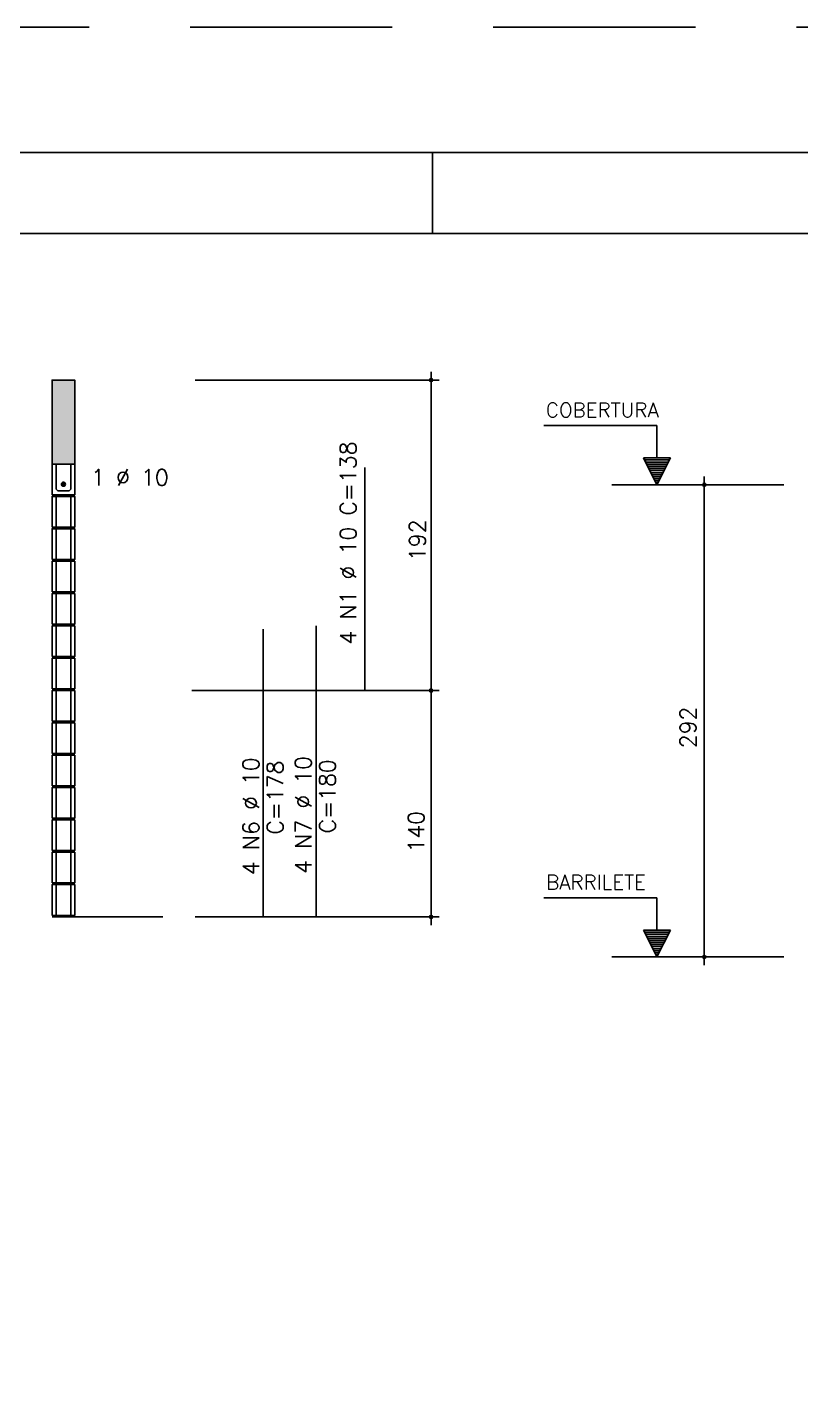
# Model space of a CAD drawing. Extents: x -1.9 to 86, y -1.5 to 61.
# Drawn here: x 29.03 to 38.6, y 44.14 to 60.95 of the extents above; entities that cross this region are included whole.
import ezdxf

# ---------------------------------------------------------------- set-up
doc = ezdxf.new("R2010")
doc.units = 0
doc.header["$MEASUREMENT"] = 0
doc.linetypes.add('HIDDEN', pattern=[0.375, 0.25, -0.125])
doc.layers.get('0').update_dxf_attribs({"linetype": 'CONTINUOUS'})
doc.layers.get('Defpoints').update_dxf_attribs({"linetype": 'CONTINUOUS'})
for name, color, linetype in [('ARQ_FOLHA', 7, 'CONTINUOUS'), ('PENA_01', 1, 'CONTINUOUS'), ('PENA_02', 2, 'CONTINUOUS'), ('PENA_03', 3, 'CONTINUOUS'), ('PENA_05', 5, 'CONTINUOUS'), ('PENA_11', 252, 'CONTINUOUS')]:
    doc.layers.add(name, color=color, linetype=linetype)
doc.styles.get("Standard").update_dxf_attribs({"font": 'ROMANS.SHX'})

# ---------------------------------------------------------------- blocks, each defined once
blk = doc.blocks.new('FOLHA A1 - 841 X 594')
at = {"layer": 'ARQ_FOLHA', "color": 1}
blk.add_line((-500.5, 584), (-500.5, 594), dxfattribs=at)
for points in [[(-841, 0), (0, 0), (0, 594), (-841, 594)], [(-816, 10), (-10, 10), (-10, 584), (-816, 584)]]:
    blk.add_lwpolyline(points, close=True, dxfattribs=at)
at = {"layer": 'Defpoints', "color": 8, "linetype": 'HIDDEN', "ltscale": 100}
blk.add_lwpolyline([(-860.5, 609.5), (-860.5, -15.5), (19.5, -15.5), (19.5, 609.5)], close=True, dxfattribs=at)
blk = doc.blocks.new('*U24')
blk.add_blockref('FOLHA A1 - 841 X 594', (0, 0))

msp = doc.modelspace()

# ---------------------------------------------------------------- linework, layer by layer
at = {"layer": 'PENA_01', "linetype": 'Continuous'}
for p, q in [((36.265, 55.294), (38.396, 55.294)), ((36.265, 49.454), (38.396, 49.454))]:
    msp.add_line(p, q, dxfattribs=at)
at = {"layer": 'PENA_02', "linetype": 'Continuous'}
msp.add_lwpolyline([(29.622, 55.549), (29.342, 55.549), (29.342, 56.589), (29.622, 56.589), (29.622, 55.549)], dxfattribs=at)
for centre, radius in [((34.03, 56.589), 0.02), ((34.03, 56.589), 0.01), ((37.411, 55.294), 0.02), ((37.411, 55.294), 0.01), ((34.03, 52.749), 0.02), ((34.03, 52.749), 0.01), ((34.03, 49.949), 0.02), ((34.03, 49.949), 0.01), ((37.411, 49.454), 0.02), ((37.411, 49.454), 0.01)]:
    msp.add_circle(centre, radius, dxfattribs=at)
at = {"layer": 'PENA_03', "linetype": 'Continuous'}
for p, q in [((34.03, 49.849), (34.03, 56.689)), ((31.113, 56.589), (34.13, 56.589)), ((36.824, 56.026), (35.424, 56.026)), ((36.824, 55.626), (36.824, 56.026)), ((36.825, 55.626), (36.825, 56.027)), ((29.342, 55.549), (29.342, 55.169)), ((36.825, 55.294), (36.659, 55.626)), ((36.659, 55.626), (36.824, 55.626)), ((36.825, 55.297), (36.661, 55.625)), ((36.988, 55.625), (36.661, 55.625)), ((36.978, 55.601), (36.671, 55.601)), ((36.965, 55.575), (36.684, 55.575)), ((36.952, 55.549), (36.697, 55.549)), ((36.94, 55.524), (36.71, 55.524)), ((36.927, 55.498), (36.723, 55.498)), ((36.991, 55.626), (36.825, 55.294)), ((36.825, 55.626), (36.991, 55.626)), ((36.988, 55.625), (36.825, 55.297)), ((36.914, 55.473), (36.735, 55.473)), ((36.901, 55.447), (36.748, 55.447)), ((36.888, 55.422), (36.761, 55.422)), ((36.876, 55.396), (36.774, 55.396)), ((36.863, 55.371), (36.786, 55.371)), ((36.85, 55.345), (36.799, 55.345)), ((36.837, 55.32), (36.812, 55.32)), ((37.411, 49.354), (37.411, 55.394)), ((29.392, 54.769), (29.392, 55.149)), ((29.572, 54.769), (29.572, 55.149)), ((29.392, 54.369), (29.392, 54.749)), ((29.572, 54.369), (29.572, 54.749)), ((29.392, 53.969), (29.392, 54.349)), ((29.572, 53.969), (29.572, 54.349)), ((29.392, 53.569), (29.392, 53.949)), ((29.572, 53.569), (29.572, 53.949)), ((29.392, 53.169), (29.392, 53.549)), ((29.572, 53.169), (29.572, 53.549)), ((29.392, 52.769), (29.392, 53.149)), ((29.572, 52.769), (29.572, 53.149)), ((29.392, 52.369), (29.392, 52.749)), ((29.572, 52.369), (29.572, 52.749)), ((31.071, 52.749), (34.13, 52.749)), ((29.392, 51.969), (29.392, 52.349)), ((29.572, 51.969), (29.572, 52.349)), ((29.392, 51.569), (29.392, 51.949)), ((29.572, 51.569), (29.572, 51.949)), ((29.392, 51.169), (29.392, 51.549)), ((29.392, 51.169), (29.392, 51.549)), ((29.572, 51.169), (29.572, 51.549)), ((29.572, 51.169), (29.572, 51.549)), ((29.392, 50.769), (29.392, 51.149)), ((29.572, 50.769), (29.572, 51.149)), ((29.392, 50.369), (29.392, 50.749)), ((29.572, 50.369), (29.572, 50.749)), ((29.392, 49.969), (29.392, 50.349)), ((29.572, 49.969), (29.572, 50.349)), ((36.824, 50.186), (35.424, 50.186)), ((36.824, 49.786), (36.824, 50.186)), ((36.825, 49.786), (36.825, 50.187)), ((29.342, 49.949), (30.713, 49.949)), ((31.113, 49.949), (34.13, 49.949)), ((36.825, 49.454), (36.659, 49.786)), ((36.659, 49.786), (36.824, 49.786)), ((36.825, 49.457), (36.661, 49.785)), ((36.988, 49.785), (36.661, 49.785)), ((36.991, 49.786), (36.825, 49.454)), ((36.825, 49.786), (36.991, 49.786)), ((36.988, 49.785), (36.825, 49.457)), ((36.978, 49.761), (36.671, 49.761)), ((36.965, 49.735), (36.684, 49.735)), ((36.952, 49.709), (36.697, 49.709)), ((36.94, 49.684), (36.71, 49.684)), ((36.927, 49.658), (36.723, 49.658)), ((36.914, 49.633), (36.735, 49.633)), ((36.901, 49.607), (36.748, 49.607)), ((36.888, 49.582), (36.761, 49.582)), ((36.876, 49.556), (36.774, 49.556)), ((36.863, 49.531), (36.786, 49.531)), ((36.85, 49.505), (36.799, 49.505)), ((36.837, 49.48), (36.812, 49.48))]:
    msp.add_line(p, q, dxfattribs=at)
for points in [[(29.342, 55.169), (29.622, 55.169), (29.622, 55.549)], [(29.572, 55.549), (29.572, 55.239), (29.552, 55.219), (29.412, 55.219), (29.392, 55.239), (29.392, 55.549)], [(29.507, 55.3), (29.505, 55.311), (29.498, 55.319), (29.489, 55.324), (29.479, 55.325), (29.469, 55.322), (29.461, 55.315), (29.457, 55.306), (29.457, 55.295), (29.461, 55.286), (29.469, 55.279), (29.479, 55.276), (29.489, 55.277), (29.498, 55.282), (29.505, 55.29), (29.507, 55.3)], [(29.342, 54.769), (29.622, 54.769), (29.622, 55.149), (29.342, 55.149), (29.342, 54.769)], [(29.342, 54.369), (29.622, 54.369), (29.622, 54.749), (29.342, 54.749), (29.342, 54.369)], [(29.342, 53.969), (29.622, 53.969), (29.622, 54.349), (29.342, 54.349), (29.342, 53.969)], [(29.342, 53.569), (29.622, 53.569), (29.622, 53.949), (29.342, 53.949), (29.342, 53.569)], [(29.342, 53.169), (29.622, 53.169), (29.622, 53.549), (29.342, 53.549), (29.342, 53.169)], [(29.342, 52.769), (29.622, 52.769), (29.622, 53.149), (29.342, 53.149), (29.342, 52.769)], [(29.342, 52.369), (29.622, 52.369), (29.622, 52.749), (29.342, 52.749), (29.342, 52.369)], [(29.342, 51.969), (29.622, 51.969), (29.622, 52.349), (29.342, 52.349), (29.342, 51.969)], [(29.342, 51.569), (29.622, 51.569), (29.622, 51.949), (29.342, 51.949), (29.342, 51.569)], [(29.342, 51.169), (29.622, 51.169), (29.622, 51.549), (29.342, 51.549), (29.342, 51.169)], [(29.342, 51.169), (29.622, 51.169), (29.622, 51.549), (29.342, 51.549), (29.342, 51.169)], [(29.342, 50.769), (29.622, 50.769), (29.622, 51.149), (29.342, 51.149), (29.342, 50.769)], [(29.342, 50.369), (29.622, 50.369), (29.622, 50.749), (29.342, 50.749), (29.342, 50.369)], [(29.342, 49.969), (29.622, 49.969), (29.622, 50.349), (29.342, 50.349), (29.342, 49.969)]]:
    msp.add_lwpolyline(points, dxfattribs=at)
msp.add_circle((29.482, 55.3), 0.025, dxfattribs=at)
for points in [[(29.507, 55.3), (29.469, 55.322), (29.458, 55.309)], [(29.507, 55.3), (29.469, 55.322), (29.461, 55.315)], [(29.507, 55.3), (29.486, 55.325), (29.469, 55.322)], [(29.507, 55.3), (29.479, 55.325), (29.469, 55.322)], [(29.507, 55.3), (29.489, 55.324), (29.479, 55.325)], [(29.507, 55.3), (29.501, 55.316), (29.486, 55.325)], [(29.507, 55.3), (29.498, 55.319), (29.489, 55.324)], [(29.507, 55.3), (29.505, 55.311), (29.498, 55.319)], [(29.507, 55.3), (29.461, 55.315), (29.457, 55.306)], [(29.507, 55.3), (29.457, 55.306), (29.457, 55.295)], [(29.507, 55.3), (29.457, 55.295), (29.461, 55.286)], [(29.507, 55.3), (29.458, 55.309), (29.458, 55.292)], [(29.507, 55.3), (29.458, 55.292), (29.469, 55.279)], [(29.507, 55.3), (29.461, 55.286), (29.469, 55.279)], [(29.507, 55.3), (29.469, 55.279), (29.486, 55.276)], [(29.507, 55.3), (29.469, 55.279), (29.479, 55.276)], [(29.507, 55.3), (29.479, 55.276), (29.489, 55.277)], [(29.507, 55.3), (29.486, 55.276), (29.501, 55.284)], [(29.507, 55.3), (29.489, 55.277), (29.498, 55.282)], [(29.507, 55.3), (29.498, 55.282), (29.505, 55.29)], [(29.507, 55.3), (29.501, 55.284), (29.507, 55.3)], [(29.507, 55.3), (29.505, 55.29), (29.507, 55.3)]]:
    msp.add_solid(points, dxfattribs=at)
at = {"layer": 'PENA_05', "linetype": 'Continuous'}
for p, q in [((33.209, 52.749), (33.209, 55.509)), ((31.952, 49.949), (31.952, 53.509)), ((32.61, 49.949), (32.61, 53.549))]:
    msp.add_line(p, q, dxfattribs=at)
at = {"layer": 'PENA_11', "linetype": 'Continuous'}
for points in [[(29.622, 55.549), (29.342, 55.549), (29.342, 56.589)], [(29.622, 55.549), (29.342, 56.589), (29.622, 56.589)], [(29.622, 55.549), (29.622, 56.589), (29.622, 55.549)]]:
    msp.add_solid(points, dxfattribs=at)

# ---------------------------------------------------------------- block references
at = {"xscale": 0.09999999999999938, "yscale": 0.09999999999999938, "zscale": 0.09999999999999938}
msp.add_blockref('*U24', (84.1, 0.003), dxfattribs=at)

# ---------------------------------------------------------------- texts
at = {"layer": 'PENA_03', "linetype": 'Continuous'}
for s, height, p in [('COBERTURA', 0.18, (35.45, 56.128)), ('1 %%c 10', 0.2, (29.825, 55.285)), ('BARRILETE', 0.18, (35.454, 50.288))]:
    msp.add_text(s, height=height, dxfattribs=at).set_placement(p)
for s, p in [('4 N1 %%c 10 C=138', (33.105, 53.317)), ('192', (33.961, 54.35)), ('292', (37.309, 52.036)), ('4 N6 %%c 10', (31.902, 50.466)), ('C=178', (32.202, 50.966)), ('4 N7 %%c 10', (32.549, 50.482)), ('C=180', (32.849, 50.982)), ('140', (33.946, 50.746))]:
    msp.add_text(s, height=0.2, rotation=90, dxfattribs=at).set_placement(p)

doc.saveas('drawing.dxf')
